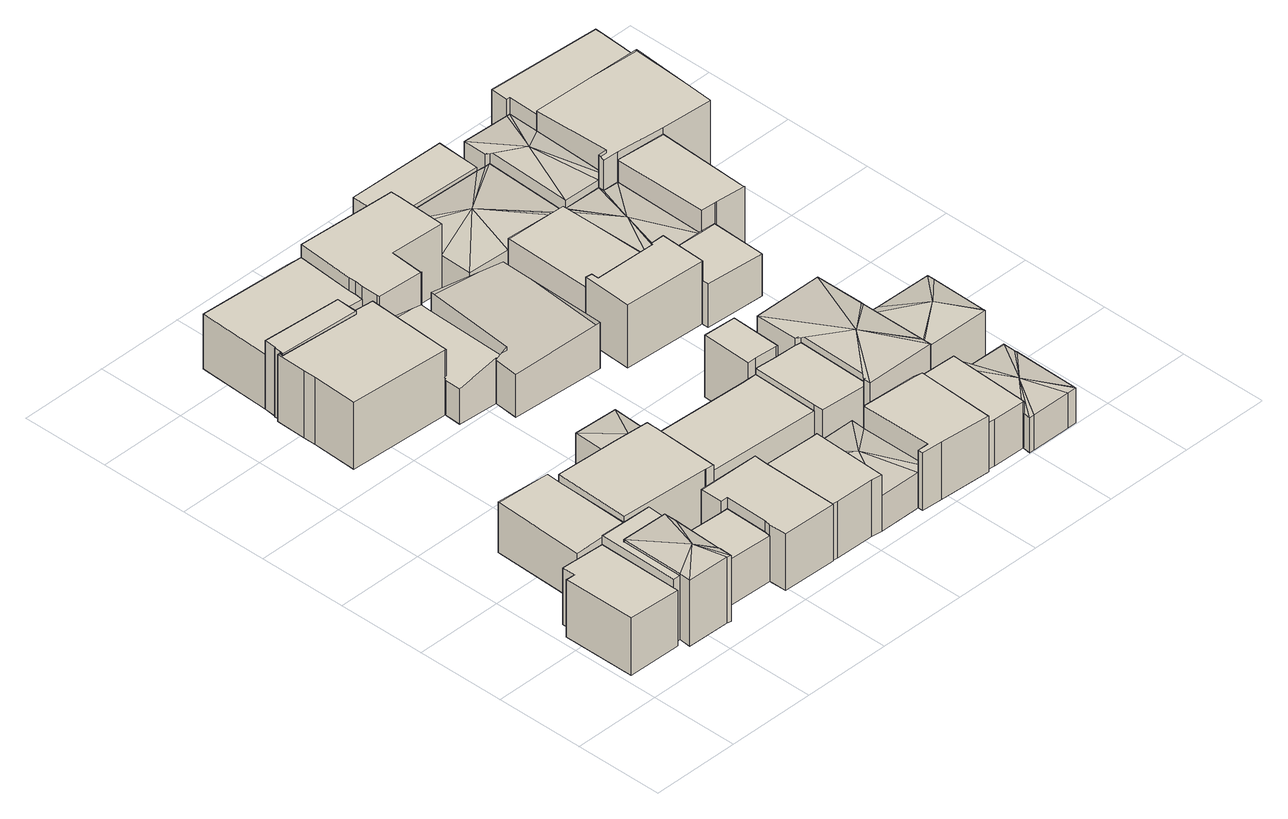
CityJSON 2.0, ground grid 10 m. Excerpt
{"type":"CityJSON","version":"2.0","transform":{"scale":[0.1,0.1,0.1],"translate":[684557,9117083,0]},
"CityObjects":{
"building1":{"type":"Building","attributes":{"Building Type":"Residential","Roof Shape":"shed","Roof Material":"Concrete Aluminum Tile","Roof Material Code":"2","Roof Direction":"west","Building Height":6.48,"Roof Slope":15.9,"Footprint Area":57.81,"Solar PV Capacity Low":7.24,"Solar PV Capacity High":9.51,"Solar Annual Energy Low":10438,"Solar Annual Energy High":13756,"Suitable PV Area":43.22},"geometry":[{"type":"MultiSurface","lod":"2.2","boundaries":[[[0,1,2,3,4,5,6]],[[6,5,7,8]],[[5,4,9,7]],[[4,3,10,9]],[[3,2,11,10]],[[2,1,12,11]],[[1,0,13,12]],[[0,6,8,13]],[[8,7,9,10,11,12,13]]]}]},
"building2":{"type":"Building","attributes":{"Building Type":"Residential","Roof Shape":"hip","Roof Material":"Concrete Aluminum Tile","Roof Material Code":"2","Roof Direction":"west","Building Height":7.75,"Roof Slope":20.7,"Footprint Area":44.96,"Solar PV Capacity Low":5.63,"Solar PV Capacity High":7.39,"Solar Annual Energy Low":8118,"Solar Annual Energy High":10698,"Suitable PV Area":33.61},"geometry":[{"type":"MultiSurface","lod":"2.2","boundaries":[[[14,15,16,17,18,19,20,21,22]],[[22,21,23,24]],[[21,20,25,23]],[[20,19,26,25]],[[19,18,27,26]],[[18,17,28,27]],[[17,16,29,28]],[[16,15,30,29]],[[15,14,31,30]],[[14,22,24,31]],[[24,23,32]],[[23,25,32]],[[25,26,32]],[[26,27,32]],[[27,28,32]],[[28,29,32]],[[29,30,32]],[[30,31,32]],[[31,24,32]]]}]},
"building3":{"type":"Building","attributes":{"Building Type":"Residential","Roof Shape":"shed","Roof Material":"Concrete Glazed Tile","Roof Material Code":"1","Roof Direction":"west","Building Height":7.34,"Roof Slope":14.1,"Footprint Area":18.49,"Solar PV Capacity Low":2.32,"Solar PV Capacity High":3.04,"Solar Annual Energy Low":3339,"Solar Annual Energy High":4400,"Suitable PV Area":13.82},"geometry":[{"type":"MultiSurface","lod":"2.2","boundaries":[[[21,33,6,5,14,22]],[[22,14,34,35]],[[14,5,36,34]],[[5,6,37,36]],[[6,33,38,37]],[[33,21,39,38]],[[21,22,35,39]],[[35,34,36,37,38,39]]]}]},
"building4":{"type":"Building","attributes":{"Building Type":"Residential","Roof Shape":"gable","Roof Material":"Concrete Aluminum Tile","Roof Material Code":"2","Roof Direction":"west","Building Height":5.72,"Roof Slope":28.4,"Footprint Area":62.98,"Solar PV Capacity Low":7.89,"Solar PV Capacity High":10.36,"Solar Annual Energy Low":11371,"Solar Annual Energy High":14986,"Suitable PV Area":47.08},"geometry":[{"type":"MultiSurface","lod":"2.2","boundaries":[[[40,41,42,43,44,45]],[[45,44,46,47]],[[44,43,48,46]],[[43,42,49,48]],[[42,41,50,49]],[[41,40,51,50]],[[40,45,47,51]],[[47,46,48,49,50,51]]]}]},
"building5":{"type":"Building","attributes":{"Building Type":"Residential","Roof Shape":"shed","Roof Material":"Clay Tile Shingle","Roof Material Code":"3","Roof Direction":"west","Building Height":5.31,"Roof Slope":10.5,"Footprint Area":37.7,"Solar PV Capacity Low":4.72,"Solar PV Capacity High":6.2,"Solar Annual Energy Low":6806,"Solar Annual Energy High":8970,"Suitable PV Area":28.18},"geometry":[{"type":"MultiSurface","lod":"2.2","boundaries":[[[52,20,19,53,54,55]],[[55,54,56,57]],[[54,53,58,56]],[[53,19,59,58]],[[19,20,60,59]],[[20,52,61,60]],[[52,55,57,61]],[[57,56,58,59,60,61]]]}]},
"building6":{"type":"Building","attributes":{"Building Type":"Residential","Roof Shape":"shed","Roof Material":"Concrete Aluminum Tile","Roof Material Code":"2","Roof Direction":"west","Building Height":6.42,"Roof Slope":13.3,"Footprint Area":97.78,"Solar PV Capacity Low":12.24,"Solar PV Capacity High":16.08,"Solar Annual Energy Low":17654,"Solar Annual Energy High":23267,"Suitable PV Area":73.09},"geometry":[{"type":"MultiSurface","lod":"2.2","boundaries":[[[62,44,43,63,64,65,66,67,68,69,70]],[[70,69,71,72]],[[69,68,73,71]],[[68,67,74,73]],[[67,66,75,74]],[[66,65,76,75]],[[65,64,77,76]],[[64,63,78,77]],[[63,43,79,78]],[[43,44,80,79]],[[44,62,81,80]],[[62,70,72,81]],[[72,71,73,74,75,76,77,78,79,80,81]]]}]},
"building7":{"type":"Building","attributes":{"Building Type":"Residential","Roof Shape":"flat","Roof Material":"Concrete Aluminum Tile","Roof Material Code":"2","Roof Direction":"west","Building Height":6.63,"Roof Slope":5.4,"Footprint Area":63.93,"Solar PV Capacity Low":8,"Solar PV Capacity High":10.51,"Solar Annual Energy Low":11543,"Solar Annual Energy High":15213,"Suitable PV Area":47.79},"geometry":[{"type":"MultiSurface","lod":"2.2","boundaries":[[[82,52,55,54,53,83,84,85,86,87]],[[87,86,88,89]],[[86,85,90,88]],[[85,84,91,90]],[[84,83,92,91]],[[83,53,93,92]],[[53,54,94,93]],[[54,55,95,94]],[[55,52,96,95]],[[52,82,97,96]],[[82,87,89,97]],[[89,88,90,91,92,93,94,95,96,97]]]}]},
"building8":{"type":"Building","attributes":{"Building Type":"Residential","Roof Shape":"shed","Roof Material":"Concrete Aluminum Tile","Roof Material Code":"2","Roof Direction":"west","Building Height":7.56,"Roof Slope":13.8,"Footprint Area":112.4,"Solar PV Capacity Low":14.07,"Solar PV Capacity High":18.48,"Solar Annual Energy Low":20294,"Solar Annual Energy High":26746,"Suitable PV Area":84.02},"geometry":[{"type":"MultiSurface","lod":"2.2","boundaries":[[[98,99,100,101,102,103,104,105,106,107,108,109]],[[109,108,110,111]],[[108,107,112,110]],[[107,106,113,112]],[[106,105,114,113]],[[105,104,115,114]],[[104,103,116,115]],[[103,102,117,116]],[[102,101,118,117]],[[101,100,119,118]],[[100,99,120,119]],[[99,98,121,120]],[[98,109,111,121]],[[111,110,112,113,114,115,116,117,118,119,120,121]]]}]},
"building9":{"type":"Building","attributes":{"Building Type":"Residential","Roof Shape":"flat","Roof Material":"Concrete Glazed Tile","Roof Material Code":"1","Roof Direction":"west","Building Height":7.98,"Roof Slope":7.5,"Footprint Area":22.2,"Solar PV Capacity Low":2.78,"Solar PV Capacity High":3.65,"Solar Annual Energy Low":4007,"Solar Annual Energy High":5281,"Suitable PV Area":16.59},"geometry":[{"type":"MultiSurface","lod":"2.2","boundaries":[[[106,122,123,124,125,109,108,107]],[[107,108,126,127]],[[108,109,128,126]],[[109,125,129,128]],[[125,124,130,129]],[[124,123,131,130]],[[123,122,132,131]],[[122,106,133,132]],[[106,107,127,133]],[[127,126,128,129,130,131,132,133]]]}]},
"building10":{"type":"Building","attributes":{"Building Type":"Residential","Roof Shape":"hip","Roof Material":"Concrete Glazed Tile","Roof Material Code":"1","Roof Direction":"west","Building Height":4.52,"Roof Slope":22.2,"Footprint Area":26.43,"Solar PV Capacity Low":3.31,"Solar PV Capacity High":4.35,"Solar Annual Energy Low":4772,"Solar Annual Energy High":6289,"Suitable PV Area":19.76},"geometry":[{"type":"MultiSurface","lod":"2.2","boundaries":[[[134,62,70,69,135,136]],[[136,135,137,138]],[[135,69,139,137]],[[69,70,140,139]],[[70,62,141,140]],[[62,134,142,141]],[[134,136,138,142]],[[138,137,143]],[[137,139,143]],[[139,140,143]],[[140,141,143]],[[141,142,143]],[[142,138,143]]]}]},
"building11":{"type":"Building","attributes":{"Building Type":"Residential","Roof Shape":"flat","Roof Material":"Concrete Aluminum Tile","Roof Material Code":"2","Roof Direction":"west","Building Height":6.42,"Roof Slope":8.1,"Footprint Area":100.34,"Solar PV Capacity Low":12.56,"Solar PV Capacity High":16.5,"Solar Annual Energy Low":18116,"Solar Annual Energy High":23876,"Suitable PV Area":75.01},"geometry":[{"type":"MultiSurface","lod":"2.2","boundaries":[[[144,145,123,122,146,147,148,149]],[[149,148,150,151]],[[148,147,152,150]],[[147,146,153,152]],[[146,122,154,153]],[[122,123,155,154]],[[123,145,156,155]],[[145,144,157,156]],[[144,149,151,157]],[[151,150,152,153,154,155,156,157]]]}]},
"building12":{"type":"Building","attributes":{"Building Type":"Residential","Roof Shape":"flat","Roof Material":"Concrete Aluminum Tile","Roof Material Code":"2","Roof Direction":"west","Building Height":6.61,"Roof Slope":11.3,"Footprint Area":53.59,"Solar PV Capacity Low":6.71,"Solar PV Capacity High":8.81,"Solar Annual Energy Low":9675,"Solar Annual Energy High":12751,"Suitable PV Area":40.06},"geometry":[{"type":"MultiSurface","lod":"2.2","boundaries":[[[158,86,85,159,160,161,162]],[[162,161,163,164]],[[161,160,165,163]],[[160,159,166,165]],[[159,85,90,166]],[[85,86,88,90]],[[86,158,167,88]],[[158,162,164,167]],[[164,163,165,166,90,88,167]]]}]},
"building13":{"type":"Building","attributes":{"Building Type":"Residential","Roof Shape":"gable","Roof Material":"Concrete Aluminum Tile","Roof Material Code":"2","Roof Direction":"west","Building Height":4.06,"Roof Slope":33.6,"Footprint Area":67.13,"Solar PV Capacity Low":8.4,"Solar PV Capacity High":11.04,"Solar Annual Energy Low":12119,"Solar Annual Energy High":15972,"Suitable PV Area":50.18},"geometry":[{"type":"MultiSurface","lod":"2.2","boundaries":[[[105,104,103,102,168,169,170,171,172,173,174]],[[174,173,175,176]],[[173,172,177,175]],[[172,171,178,177]],[[171,170,179,178]],[[170,169,180,179]],[[169,168,181,180]],[[168,102,182,181]],[[102,103,183,182]],[[103,104,184,183]],[[104,105,185,184]],[[105,174,176,185]],[[176,175,177,178,179,180,181,182,183,184,185]]]}]},
"building14":{"type":"Building","attributes":{"Building Type":"Residential","Roof Shape":"shed","Roof Material":"Clay Tile Shingle","Roof Material Code":"3","Roof Direction":"west","Building Height":5.3,"Roof Slope":10,"Footprint Area":98.82,"Solar PV Capacity Low":12.37,"Solar PV Capacity High":16.25,"Solar Annual Energy Low":17841,"Solar Annual Energy High":23513,"Suitable PV Area":73.87},"geometry":[{"type":"MultiSurface","lod":"2.2","boundaries":[[[186,187,188,189,135,69,68,67]],[[67,68,190,191]],[[68,69,192,190]],[[69,135,193,192]],[[135,189,194,193]],[[189,188,195,194]],[[188,187,196,195]],[[187,186,197,196]],[[186,67,191,197]],[[191,190,192,193,194,195,196,197]]]}]},
"building15":{"type":"Building","attributes":{"Building Type":"Residential","Roof Shape":"hip","Roof Material":"Concrete Aluminum Tile","Roof Material Code":"2","Roof Direction":"west","Building Height":4.13,"Roof Slope":25,"Footprint Area":58.25,"Solar PV Capacity Low":7.29,"Solar PV Capacity High":9.58,"Solar Annual Energy Low":10516,"Solar Annual Energy High":13859,"Suitable PV Area":43.54},"geometry":[{"type":"MultiSurface","lod":"2.2","boundaries":[[[198,158,162,161,199,200,201,202]],[[202,201,203,204]],[[201,200,205,203]],[[200,199,206,205]],[[199,161,207,206]],[[161,162,208,207]],[[162,158,209,208]],[[158,198,210,209]],[[198,202,204,210]],[[204,203,211]],[[203,205,211]],[[205,206,211]],[[206,207,211]],[[207,208,211]],[[208,209,211]],[[209,210,211]],[[210,204,211]]]}]},
"building16":{"type":"Building","attributes":{"Building Type":"Residential","Roof Shape":"gable","Roof Material":"Concrete Aluminum Tile","Roof Material Code":"2","Roof Direction":"west","Building Height":5.01,"Roof Slope":33.3,"Footprint Area":121.01,"Solar PV Capacity Low":15.15,"Solar PV Capacity High":19.9,"Solar Annual Energy Low":21847,"Solar Annual Energy High":28792,"Suitable PV Area":90.45},"geometry":[{"type":"MultiSurface","lod":"2.2","boundaries":[[[171,170,169,212,213,214]],[[214,213,215,216]],[[213,212,217,215]],[[212,169,218,217]],[[169,170,219,218]],[[170,171,220,219]],[[171,214,216,220]],[[216,215,217,218,219,220]]]}]},
"building17":{"type":"Building","attributes":{"Building Type":"Residential","Roof Shape":"flat","Roof Material":"Concrete Aluminum Tile","Roof Material Code":"2","Roof Direction":"west","Building Height":7.91,"Roof Slope":8.1,"Footprint Area":96.6,"Solar PV Capacity Low":12.09,"Solar PV Capacity High":15.89,"Solar Annual Energy Low":17441,"Solar Annual Energy High":22985,"Suitable PV Area":72.21},"geometry":[{"type":"MultiSurface","lod":"2.2","boundaries":[[[148,147,146,174,173,221,172,222,223,224,225,226,227,149]],[[149,227,228,229]],[[227,226,230,228]],[[226,225,231,230]],[[225,224,232,231]],[[224,223,233,232]],[[223,222,234,233]],[[222,172,235,234]],[[172,221,236,235]],[[221,173,237,236]],[[173,174,238,237]],[[174,146,239,238]],[[146,147,240,239]],[[147,148,241,240]],[[148,149,229,241]],[[229,228,230,231,232,233,234,235,236,237,238,239,240,241]]]}]},
"building18":{"type":"Building","attributes":{"Building Type":"Residential","Roof Shape":"shed","Roof Material":"Concrete Aluminum Tile","Roof Material Code":"2","Roof Direction":"west","Building Height":6.53,"Roof Slope":13.9,"Footprint Area":63.82,"Solar PV Capacity Low":7.99,"Solar PV Capacity High":10.49,"Solar Annual Energy Low":11521,"Solar Annual Energy High":15184,"Suitable PV Area":47.7},"geometry":[{"type":"MultiSurface","lod":"2.2","boundaries":[[[242,201,200,199,243,244,245,246,247]],[[247,246,248,249]],[[246,245,250,248]],[[245,244,251,250]],[[244,243,252,251]],[[243,199,253,252]],[[199,200,254,253]],[[200,201,255,254]],[[201,242,256,255]],[[242,247,249,256]],[[249,248,250,251,252,253,254,255,256]]]}]},
"building19":{"type":"Building","attributes":{"Building Type":"Residential","Roof Shape":"shed","Roof Material":"Concrete Aluminum Tile","Roof Material Code":"2","Roof Direction":"west","Building Height":5.82,"Roof Slope":17.5,"Footprint Area":49.91,"Solar PV Capacity Low":6.25,"Solar PV Capacity High":8.21,"Solar Annual Energy Low":9012,"Solar Annual Energy High":11877,"Suitable PV Area":37.31},"geometry":[{"type":"MultiSurface","lod":"2.2","boundaries":[[[257,258,259,187,186,260,261,262,263]],[[263,262,264,265]],[[262,261,266,264]],[[261,260,267,266]],[[260,186,268,267]],[[186,187,269,268]],[[187,259,270,269]],[[259,258,271,270]],[[258,257,272,271]],[[257,263,265,272]],[[265,264,266,267,268,269,270,271,272]]]}]},
"building20":{"type":"Building","attributes":{"Building Type":"Residential","Roof Shape":"shed","Roof Material":"Concrete Glazed Tile","Roof Material Code":"1","Roof Direction":"west","Building Height":7.12,"Roof Slope":15.7,"Footprint Area":21.49,"Solar PV Capacity Low":2.69,"Solar PV Capacity High":3.53,"Solar Annual Energy Low":3879,"Solar Annual Energy High":5112,"Suitable PV Area":16.06},"geometry":[{"type":"MultiSurface","lod":"2.2","boundaries":[[[273,188,187,259,258,274]],[[274,258,275,276]],[[258,259,277,275]],[[259,187,278,277]],[[187,188,279,278]],[[188,273,280,279]],[[273,274,276,280]],[[276,275,277,278,279,280]]]}]},
"building21":{"type":"Building","attributes":{"Building Type":"Residential","Roof Shape":"flat","Roof Material":"Concrete Aluminum Tile","Roof Material Code":"2","Roof Direction":"west","Building Height":5.36,"Roof Slope":6.7,"Footprint Area":45.64,"Solar PV Capacity Low":5.71,"Solar PV Capacity High":7.5,"Solar Annual Energy Low":8239,"Solar Annual Energy High":10859,"Suitable PV Area":34.11},"geometry":[{"type":"MultiSurface","lod":"2.2","boundaries":[[[281,242,247,246,282,283,284,285]],[[285,284,286,287]],[[284,283,288,286]],[[283,282,289,288]],[[282,246,290,289]],[[246,247,291,290]],[[247,242,292,291]],[[242,281,293,292]],[[281,285,287,293]],[[287,286,288,289,290,291,292,293]]]}]},
"building22":{"type":"Building","attributes":{"Building Type":"Residential","Roof Shape":"shed","Roof Material":"Concrete Glazed Tile","Roof Material Code":"1","Roof Direction":"west","Building Height":7.27,"Roof Slope":14.4,"Footprint Area":47.33,"Solar PV Capacity Low":5.93,"Solar PV Capacity High":7.78,"Solar Annual Energy Low":8544,"Solar Annual Energy High":11261,"Suitable PV Area":35.38},"geometry":[{"type":"MultiSurface","lod":"2.2","boundaries":[[[294,295,296,297,298,299,300,301,302]],[[302,301,303,304]],[[301,300,305,303]],[[300,299,306,305]],[[299,298,307,306]],[[298,297,308,307]],[[297,296,309,308]],[[296,295,310,309]],[[295,294,311,310]],[[294,302,304,311]],[[304,303,305,306,307,308,309,310,311]]]}]},
"building23":{"type":"Building","attributes":{"Building Type":"Residential","Roof Shape":"hip","Roof Material":"Concrete Glazed Tile","Roof Material Code":"1","Roof Direction":"west","Building Height":6.64,"Roof Slope":29.7,"Footprint Area":108.52,"Solar PV Capacity Low":13.59,"Solar PV Capacity High":17.85,"Solar Annual Energy Low":19592,"Solar Annual Energy High":25820,"Suitable PV Area":81.12},"geometry":[{"type":"MultiSurface","lod":"2.2","boundaries":[[[312,257,263,262,261,313,314,315,316,317,318,319]],[[319,318,320,321]],[[318,317,322,320]],[[317,316,323,322]],[[316,315,324,323]],[[315,314,325,324]],[[314,313,326,325]],[[313,261,327,326]],[[261,262,328,327]],[[262,263,329,328]],[[263,257,330,329]],[[257,312,331,330]],[[312,319,321,331]],[[321,320,332]],[[320,322,332]],[[322,323,332]],[[323,324,332]],[[324,325,332]],[[325,326,332]],[[326,327,332]],[[327,328,332]],[[328,329,332]],[[329,330,332]],[[330,331,332]],[[331,321,332]]]}]},
"building24":{"type":"Building","attributes":{"Building Type":"Residential","Roof Shape":"gable","Roof Material":"Concrete Aluminum Tile","Roof Material Code":"2","Roof Direction":"west","Building Height":5.35,"Roof Slope":33.9,"Footprint Area":82.46,"Solar PV Capacity Low":10.32,"Solar PV Capacity High":13.56,"Solar Annual Energy Low":14887,"Solar Annual Energy High":19620,"Suitable PV Area":61.64},"geometry":[{"type":"MultiSurface","lod":"2.2","boundaries":[[[295,333,334,298,297,296]],[[296,297,335,336]],[[297,298,337,335]],[[298,334,338,337]],[[334,333,339,338]],[[333,295,340,339]],[[295,296,336,340]],[[336,335,337,338,339,340]]]}]},
"building25":{"type":"Building","attributes":{"Building Type":"Residential","Roof Shape":"hip","Roof Material":"Concrete Aluminum Tile","Roof Material Code":"2","Roof Direction":"west","Building Height":4.24,"Roof Slope":26.2,"Footprint Area":128.74,"Solar PV Capacity Low":16.12,"Solar PV Capacity High":21.17,"Solar Annual Energy Low":23244,"Solar Annual Energy High":30634,"Suitable PV Area":96.24},"geometry":[{"type":"MultiSurface","lod":"2.2","boundaries":[[[341,342,225,224,223,343,334,333,344,345,346]],[[346,345,347,348]],[[345,344,349,347]],[[344,333,350,349]],[[333,334,351,350]],[[334,343,352,351]],[[343,223,353,352]],[[223,224,354,353]],[[224,225,355,354]],[[225,342,356,355]],[[342,341,357,356]],[[341,346,348,357]],[[348,347,358]],[[347,349,358]],[[349,350,358]],[[350,351,358]],[[351,352,358]],[[352,353,358]],[[353,354,358]],[[354,355,358]],[[355,356,358]],[[356,357,358]],[[357,348,358]]]}]},
"building26":{"type":"Building","attributes":{"Building Type":"Residential","Roof Shape":"hip","Roof Material":"Concrete Aluminum Tile","Roof Material Code":"2","Roof Direction":"west","Building Height":4.12,"Roof Slope":22.6,"Footprint Area":54.67,"Solar PV Capacity Low":6.84,"Solar PV Capacity High":8.99,"Solar Annual Energy Low":9870,"Solar Annual Energy High":13007,"Suitable PV Area":40.86},"geometry":[{"type":"MultiSurface","lod":"2.2","boundaries":[[[359,285,284,283,360,361,362,363,364,365,366,367,368]],[[368,367,369,370]],[[367,366,371,369]],[[366,365,372,371]],[[365,364,373,372]],[[364,363,374,373]],[[363,362,375,374]],[[362,361,376,375]],[[361,360,377,376]],[[360,283,378,377]],[[283,284,379,378]],[[284,285,380,379]],[[285,359,381,380]],[[359,368,370,381]],[[370,369,382]],[[369,371,382]],[[371,372,382]],[[372,373,382]],[[373,374,382]],[[374,375,382]],[[375,376,382]],[[376,377,382]],[[377,378,382]],[[378,379,382]],[[379,380,382]],[[380,381,382]],[[381,370,382]]]}]},
"building27":{"type":"Building","attributes":{"Building Type":"Residential","Roof Shape":"gable","Roof Material":"Clay Tile Shingle","Roof Material Code":"3","Roof Direction":"west","Building Height":4.56,"Roof Slope":27.8,"Footprint Area":53.96,"Solar PV Capacity Low":6.76,"Solar PV Capacity High":8.87,"Solar Annual Energy Low":9742,"Solar Annual Energy High":12839,"Suitable PV Area":40.33},"geometry":[{"type":"MultiSurface","lod":"2.2","boundaries":[[[383,226,225,342,384]],[[384,342,385,386]],[[342,225,387,385]],[[225,226,388,387]],[[226,383,389,388]],[[383,384,386,389]],[[386,385,387,388,389]]]}]},
"building28":{"type":"Building","attributes":{"Building Type":"Residential","Roof Shape":"shed","Roof Material":"Concrete Glazed Tile","Roof Material Code":"1","Roof Direction":"west","Building Height":4.93,"Roof Slope":11.4,"Footprint Area":40.6,"Solar PV Capacity Low":5.08,"Solar PV Capacity High":6.68,"Solar Annual Energy Low":7330,"Solar Annual Energy High":9660,"Suitable PV Area":30.35},"geometry":[{"type":"MultiSurface","lod":"2.2","boundaries":[[[390,391,392,393,394,294,302,301]],[[301,302,395,396]],[[302,294,397,395]],[[294,394,398,397]],[[394,393,399,398]],[[393,392,400,399]],[[392,391,401,400]],[[391,390,402,401]],[[390,301,396,402]],[[396,395,397,398,399,400,401,402]]]}]},
"building29":{"type":"Building","attributes":{"Building Type":"Residential","Roof Shape":"hip","Roof Material":"Concrete Glazed Tile","Roof Material Code":"1","Roof Direction":"west","Building Height":5.34,"Roof Slope":29.5,"Footprint Area":61.39,"Solar PV Capacity Low":7.69,"Solar PV Capacity High":10.09,"Solar Annual Energy Low":11083,"Solar Annual Energy High":14606,"Suitable PV Area":45.89},"geometry":[{"type":"MultiSurface","lod":"2.2","boundaries":[[[403,317,316,315,404,405,406,407,408]],[[408,407,409,410]],[[407,406,411,409]],[[406,405,412,411]],[[405,404,413,412]],[[404,315,414,413]],[[315,316,415,414]],[[316,317,416,415]],[[317,403,417,416]],[[403,408,410,417]],[[410,409,418]],[[409,411,418]],[[411,412,418]],[[412,413,418]],[[413,414,418]],[[414,415,418]],[[415,416,418]],[[416,417,418]],[[417,410,418]]]}]},
"building30":{"type":"Building","attributes":{"Building Type":"Residential","Roof Shape":"hip","Roof Material":"Concrete Aluminum Tile","Roof Material Code":"2","Roof Direction":"west","Building Height":4.67,"Roof Slope":23,"Footprint Area":73.8,"Solar PV Capacity Low":9.24,"Solar PV Capacity High":12.14,"Solar Annual Energy Low":13323,"Solar Annual Energy High":17559,"Suitable PV Area":55.16},"geometry":[{"type":"MultiSurface","lod":"2.2","boundaries":[[[394,294,295,333,344,345,419,420,421,393]],[[393,421,422,423]],[[421,420,424,422]],[[420,419,425,424]],[[419,345,426,425]],[[345,344,427,426]],[[344,333,428,427]],[[333,295,429,428]],[[295,294,430,429]],[[294,394,431,430]],[[394,393,423,431]],[[423,422,432]],[[422,424,432]],[[424,425,432]],[[425,426,432]],[[426,427,432]],[[427,428,432]],[[428,429,432]],[[429,430,432]],[[430,431,432]],[[431,423,432]]]}]},
"building31":{"type":"Building","attributes":{"Building Type":"Residential","Roof Shape":"hip","Roof Material":"Concrete Aluminum Tile","Roof Material Code":"2","Roof Direction":"west","Building Height":5.65,"Roof Slope":25.1,"Footprint Area":68.2,"Solar PV Capacity Low":8.54,"Solar PV Capacity High":11.22,"Solar Annual Energy Low":12313,"Solar Annual Energy High":16228,"Suitable PV Area":50.98},"geometry":[{"type":"MultiSurface","lod":"2.2","boundaries":[[[433,434,341,346,345,419,435,436,437]],[[437,436,438,439]],[[436,435,440,438]],[[435,419,441,440]],[[419,345,442,441]],[[345,346,443,442]],[[346,341,444,443]],[[341,434,445,444]],[[434,433,446,445]],[[433,437,439,446]],[[439,438,447]],[[438,440,447]],[[440,441,447]],[[441,442,447]],[[442,443,447]],[[443,444,447]],[[444,445,447]],[[445,446,447]],[[446,439,447]]]}]},
"building32":{"type":"Building","attributes":{"Building Type":"Residential","Roof Shape":"shed","Roof Material":"Concrete Aluminum Tile","Roof Material Code":"2","Roof Direction":"west","Building Height":7.22,"Roof Slope":12.2,"Footprint Area":60.19,"Solar PV Capacity Low":7.54,"Solar PV Capacity High":9.9,"Solar Annual Energy Low":10868,"Solar Annual Energy High":14323,"Suitable PV Area":45},"geometry":[{"type":"MultiSurface","lod":"2.2","boundaries":[[[448,449,392,393,421,450,451]],[[451,450,452,453]],[[450,421,454,452]],[[421,393,455,454]],[[393,392,456,455]],[[392,449,457,456]],[[449,448,458,457]],[[448,451,453,458]],[[453,452,454,455,456,457,458]]]}]},
"building33":{"type":"Building","attributes":{"Building Type":"Residential","Roof Shape":"gable","Roof Material":"Concrete Aluminum Tile","Roof Material Code":"2","Roof Direction":"west","Building Height":7.91,"Roof Slope":26.4,"Footprint Area":123.74,"Solar PV Capacity Low":15.49,"Solar PV Capacity High":20.35,"Solar Annual Energy Low":22340,"Solar Annual Energy High":29443,"Suitable PV Area":92.49},"geometry":[{"type":"MultiSurface","lod":"2.2","boundaries":[[[459,436,435,419,420,421,450,460,461,462]],[[462,461,463,464]],[[461,460,465,463]],[[460,450,466,465]],[[450,421,467,466]],[[421,420,468,467]],[[420,419,469,468]],[[419,435,470,469]],[[435,436,471,470]],[[436,459,472,471]],[[459,462,464,472]],[[464,463,465,466,467,468,469,470,471,472]]]}]},
"building34":{"type":"Building","attributes":{"Building Type":"Residential","Roof Shape":"flat","Roof Material":"Concrete Glazed Tile","Roof Material Code":"1","Roof Direction":"west","Building Height":7.55,"Roof Slope":12.4,"Footprint Area":69.03,"Solar PV Capacity Low":8.64,"Solar PV Capacity High":11.35,"Solar Annual Energy Low":12462,"Solar Annual Energy High":16424,"Suitable PV Area":51.6},"geometry":[{"type":"MultiSurface","lod":"2.2","boundaries":[[[473,433,437,436,459,474,475]],[[475,474,476,477]],[[474,459,478,476]],[[459,436,479,478]],[[436,437,480,479]],[[437,433,481,480]],[[433,473,482,481]],[[473,475,477,482]],[[477,476,478,479,480,481,482]]]}]}
},
"vertices":[
[20,135,0],[20,120,0],[9,120,0],[9,38,0],[70,37,0],[70,42,0],[71,134,0],[70,42,65],[71,134,65],[70,37,65],[9,38,67],[9,120,67],[20,120,66],[20,135,66],
[78,42,0],[77,29,0],[126,28,0],[130,27,0],[130,41,0],[130,44,0],[132,100,0],[132,113,0],[79,114,0],[132,113,77],[79,114,77],[132,100,77],[130,44,77],[130,41,77],[130,27,77],[126,28,77],[77,29,77],[78,42,77],[113,60,82],
[133,134,0],[78,42,75],[79,114,75],[70,42,75],[71,134,75],[133,134,73],[132,113,73],
[56,251,0],[53,148,0],[114,146,0],[114,147,0],[117,233,0],[118,248,0],[117,233,57],[118,248,57],[114,147,59],[114,146,59],[53,148,57],[56,251,59],
[191,98,0],[197,42,0],[198,49,0],[199,98,0],[198,49,53],[199,98,53],[197,42,53],[130,44,54],[132,100,54],[191,98,53],
[189,231,0],[217,143,0],[218,143,0],[227,142,0],[227,143,0],[227,145,0],[230,219,0],[230,220,0],[230,229,0],[230,220,64],[230,229,64],[230,219,64],[227,145,64],[227,143,64],[227,142,64],[218,143,64],[217,143,64],[114,147,66],[117,233,66],[189,231,65],
[191,123,0],[197,22,0],[259,21,0],[259,22,0],[260,106,0],[261,122,0],[260,106,66],[261,122,66],[259,22,66],[259,21,66],[197,22,66],[197,42,66],[198,49,66],[199,98,66],[191,98,66],[191,123,66],
[56,530,0],[55,496,0],[55,482,0],[53,431,0],[169,426,0],[170,426,0],[170,431,0],[175,524,0],[150,526,0],[150,521,0],[58,526,0],[59,530,0],[58,526,78],[59,530,78],[150,521,76],[150,526,76],[175,524,76],[170,431,76],[170,426,76],[169,426,76],[53,431,78],[55,482,78],[55,496,78],[56,530,78],
[151,545,0],[61,551,0],[60,537,0],[59,537,0],[58,526,80],[150,521,80],[59,530,80],[59,537,80],[60,537,80],[61,551,80],[151,545,80],[150,526,80],
[191,282,0],[238,220,0],[241,280,0],[238,220,45],[241,280,45],[230,220,45],[230,229,45],[189,231,45],[191,282,45],[220,243,49],
[170,627,0],[65,633,0],[181,543,0],[182,552,0],[182,560,0],[187,626,0],[182,560,64],[187,626,64],[182,552,64],[181,543,64],[151,545,64],[61,551,64],[65,633,64],[170,627,64],
[317,104,0],[265,21,0],[309,20,0],[321,19,0],[324,104,0],[321,19,66],[324,104,66],[309,20,66],[265,21,66],[317,104,66],
[168,407,0],[213,404,0],[226,403,0],[233,505,0],[233,518,0],[181,521,0],[181,524,0],[181,521,49],[181,524,49],[233,518,41],[233,505,41],[226,403,45],[213,404,53],[168,407,41],[169,426,41],[170,426,42],[170,431,42],[175,524,45],
[358,140,0],[360,216,0],[350,216,0],[343,216,0],[230,219,54],[227,145,54],[230,220,54],[238,220,54],[343,216,53],[350,216,53],[360,216,53],[358,140,53],
[317,116,0],[369,19,0],[382,19,0],[382,100,0],[383,116,0],[382,100,41],[383,116,41],[382,19,41],[369,19,41],[321,19,41],[324,104,41],[317,104,41],[317,116,41],[349,75,47],
[211,377,0],[316,371,0],[323,500,0],[316,371,54],[323,500,50],[211,377,50],[213,404,51],[226,403,59],[233,505,63],
[234,518,0],[236,557,0],[298,554,0],[300,609,0],[300,620,0],[299,620,0],[297,620,0],[297,620,79],[187,626,79],[299,620,79],[300,620,79],[300,609,79],[298,554,79],[236,557,79],[233,518,79],[234,518,79],[181,521,79],[181,524,79],[181,543,79],[182,552,79],[182,560,79],
[446,98,0],[369,13,0],[393,12,0],[452,9,0],[452,12,0],[456,97,0],[452,12,65],[456,97,65],[452,9,65],[393,12,67],[369,13,67],[369,19,67],[382,19,67],[382,100,67],[446,98,66],
[411,215,0],[388,215,0],[386,215,0],[358,129,0],[411,128,0],[416,128,0],[418,214,0],[416,128,58],[418,214,58],[411,128,58],[358,129,60],[358,140,60],[360,216,60],[386,215,59],[388,215,59],[411,215,58],
[352,273,0],[390,272,0],[388,215,71],[390,272,71],[386,215,71],[360,216,72],[350,216,72],[352,273,72],
[446,105,0],[462,11,0],[499,10,0],[500,10,0],[504,103,0],[500,10,54],[504,103,54],[499,10,54],[462,11,54],[452,12,54],[456,97,54],[446,98,54],[446,105,54],
[431,401,0],[416,401,0],[415,399,0],[344,400,0],[344,408,0],[337,409,0],[334,353,0],[428,349,0],[429,349,0],[428,349,73],[429,349,73],[334,353,74],[337,409,74],[344,408,74],[344,400,74],[415,399,73],[416,401,73],[431,401,73],
[411,263,0],[411,120,0],[491,120,0],[491,130,0],[491,132,0],[491,205,0],[491,208,0],[491,263,0],[491,208,66],[491,263,66],[491,205,66],[491,132,66],[491,130,66],[491,120,66],[411,120,66],[411,128,66],[416,128,66],[418,214,66],[411,215,66],[411,263,66],[452,177,74],
[417,514,0],[346,516,0],[344,400,53],[415,399,55],[344,408,54],[346,516,55],[417,514,53],[416,401,55],
[420,616,0],[410,617,0],[297,518,0],[422,513,0],[422,516,0],[426,616,0],[422,516,42],[426,616,42],[422,513,42],[417,514,42],[346,516,42],[297,518,42],[298,554,42],[300,609,42],[300,620,42],[410,617,42],[420,616,42],[358,573,52],
[515,103,0],[498,1,0],[504,1,0],[549,1,0],[559,1,0],[559,3,0],[560,77,0],[560,80,0],[560,93,0],[515,94,0],[560,93,41],[515,94,41],[560,80,41],[560,77,41],[559,3,41],[559,1,41],[549,1,41],[504,1,41],[498,1,41],[499,10,41],[500,10,41],[504,103,41],[515,103,41],[529,44,46],
[300,668,0],[412,666,0],[410,617,46],[412,666,47],[300,620,47],[299,620,47],[300,668,46],
[428,341,0],[496,338,0],[498,400,0],[481,400,0],[433,401,0],[429,349,51],[428,349,51],[431,401,50],[433,401,50],[481,400,50],[498,400,49],[496,338,49],[428,341,51],
[509,204,0],[573,129,0],[573,131,0],[573,132,0],[574,195,0],[574,203,0],[574,195,53],[574,203,53],[573,132,53],[573,131,53],[573,129,53],[491,130,53],[491,132,53],[491,205,53],[509,204,53],[542,166,61],
[465,515,0],[465,509,0],[483,508,0],[483,508,47],[481,400,47],[465,509,47],[465,515,47],[422,516,47],[422,513,47],[417,514,47],[416,401,47],[431,401,47],[433,401,47],[447,462,52],
[475,641,0],[421,643,0],[475,515,0],[478,606,0],[479,641,0],[478,606,56],[479,641,56],[475,515,56],[465,515,56],[422,516,56],[426,616,56],[420,616,56],[421,643,56],[475,641,56],[451,590,62],
[536,398,0],[500,400,0],[540,505,0],[535,398,0],[540,505,72],[535,398,72],[483,508,73],[481,400,74],[498,400,73],[500,400,73],[536,398,72],
[603,600,0],[599,502,0],[599,503,0],[604,600,0],[599,503,79],[604,600,82],[599,502,79],[540,505,80],[483,508,82],[465,509,82],[465,515,85],[475,515,85],[478,606,79],[603,600,82],
[476,661,0],[606,647,0],[606,654,0],[606,647,75],[606,654,75],[603,600,75],[478,606,75],[479,641,75],[475,641,75],[476,661,75]
]}
